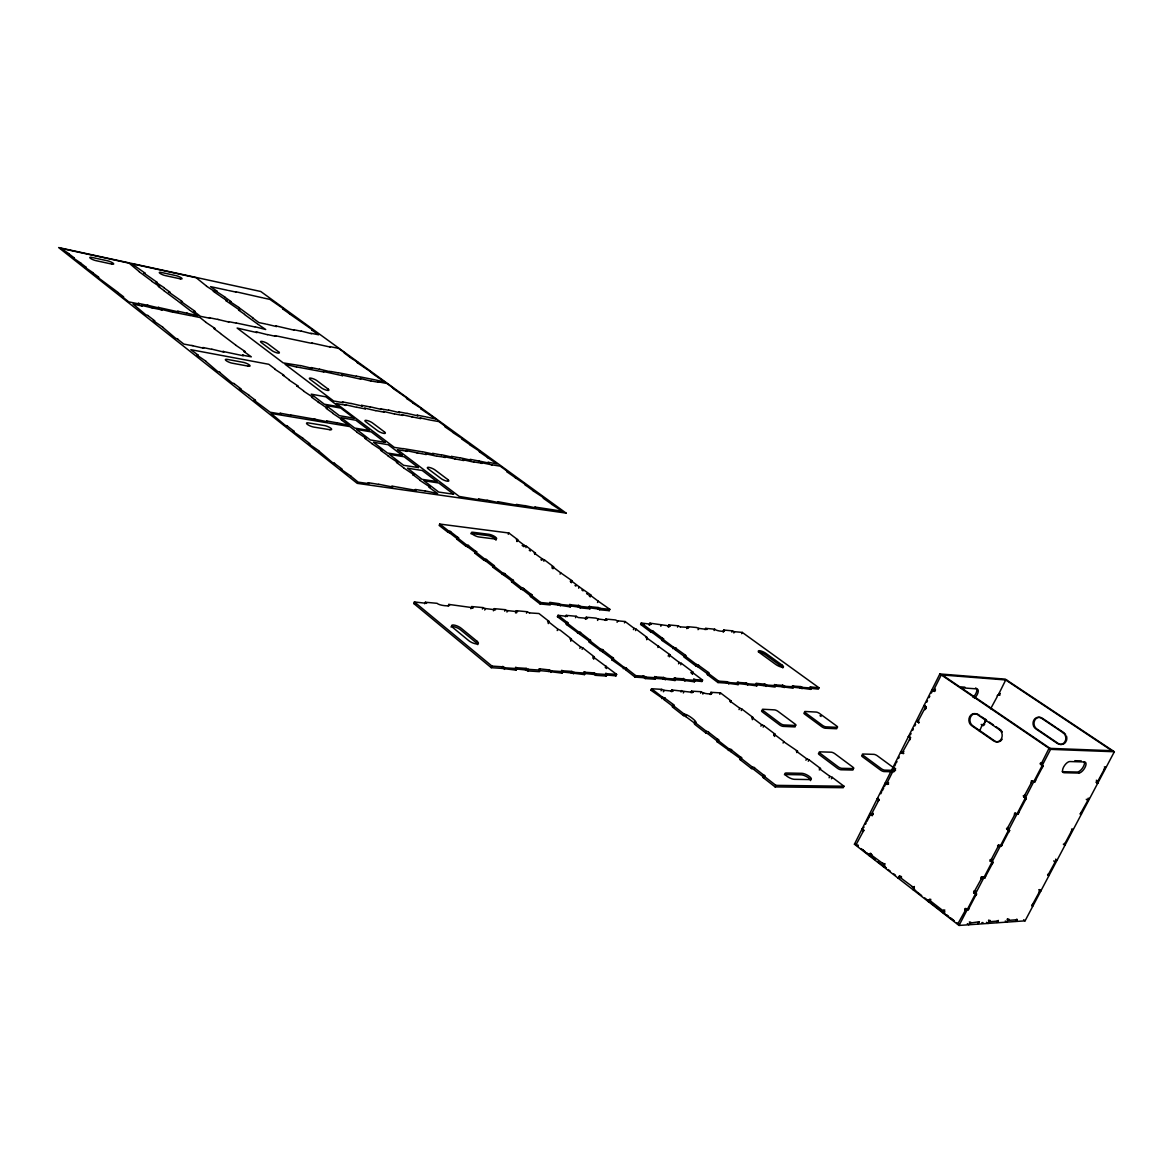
<?xml version="1.0" encoding="UTF-8"?>
<svg xmlns="http://www.w3.org/2000/svg" width="1173" height="1173" viewBox="0 0 1173 1173"><rect width="100%" height="100%" fill="white"/><g stroke="black" fill="none" stroke-linecap="round" stroke-linejoin="round"><path stroke-width="1.5" d="M991.684 861.569L990.379 861.202L998.839 845.103M1032.87 905.571L1031.815 905.541L1032.958 904.104M988.634 920.16L990.085 921.128L988.824 921.817M1007.343 919.031L1008.809 919.852L1007.563 920.526M934.602 691.527L934.207 690.692M930.6 901.084L929.822 899.148M439.743 524.052L439.142 525.416L447.91 532.234C450.755 534.184 452.221 530.797 448.511 530.87L439.743 524.052L508.847 532.997L517.63 539.639L516.663 540.914M501.912 668.39L516.12 670.15L516.824 668.581L505.064 667.818L502.689 666.367L501.912 668.39L491.252 667.686L413.746 603.494L414.406 601.954L426.576 603.347L425.359 602.233L424.685 603.758M447.91 532.234L448.511 530.87M457.455 537.102L458.702 537.864L457.353 537.747L456.766 539.125C460.212 539.697 455.461 538.48 457.455 537.102L450.608 531.78M456.766 539.125L465.681 546.075L466.282 544.683L468.482 545.284L467.792 546.999L475.622 552.718M448.174 605.928L448.834 604.418L473.012 607.731M474.757 552.41L475.373 551.017L476.663 551.706M475.3 551.691L484.376 558.759C488.173 558.744 486.619 562.219 483.775 560.151L474.684 553.069L475.3 551.691L476.619 551.809M483.775 560.151L484.376 558.759M470.886 608.758L471.81 606.558L483.041 607.599L485.505 608.699L484.684 610.033M492.939 567.277C494.126 567.761 495.373 564.418 493.554 565.885L492.939 567.277L512.88 581.764M508.261 534.316L508.847 532.997M482.396 609.08L483.041 607.599M502.191 574.477L502.806 573.084L504.478 573.362L505.226 573.949L504.346 575.415M517.014 541.589L517.616 540.254L524.463 545.445L523.876 546.765M493.422 610.825L494.317 608.655L505.314 609.681L507.777 610.957M525.915 547.659L526.501 546.325L535.445 553.084L534.844 554.418M511.619 581.046L512.176 579.623L513.51 580.356M512.146 580.342L521.56 587.658C525.372 587.688 523.759 591.163 520.929 589.081L511.516 581.749L512.146 580.342L513.466 580.43M504.669 611.148L505.314 609.681M506.941 612.071L507.601 610.605L517.557 611.69L516.355 610.708L515.49 612.863M520.929 589.081L521.56 587.658M491.252 667.686L491.956 666.103L502.616 666.807M535.445 553.084L534.17 553.026L542.41 559.008L541.809 560.342L540.929 559.682M543.861 561.237L544.463 559.902L553.553 566.779L551.926 567.996M523.114 590.019L530.46 595.737C529.815 592.453 534.609 596.163 531.076 595.063L530.445 596.471L540.035 603.934L550.21 604.931L550.841 603.523L549.77 602.365L558.729 603.611L558.099 605.019L549.741 603.919M873.255 814.546L871.92 814.736M526.486 613.171L527.132 611.72L529.551 612.995M504.361 669.387L505.064 667.818M552.967 568.788L553.568 567.439L560.665 572.805L560.049 574.154M540.035 603.934L540.68 602.511L550.841 603.523M516.34 669.328L517.044 667.774L526.178 668.375L525.475 669.93L515.548 668.903M550.372 604.271L551.017 602.849M548.304 622.819L548.964 621.367L538.95 613.523L529.595 612.907M548.304 623.596L548.964 622.145L557.864 629.124L557.204 630.575M525.475 669.93L527.909 670.912L528.598 669.358L540.093 670.12L539.052 668.786L549.228 669.9L548.524 671.44L538.979 670.501M560.283 605.913L560.914 604.506L570.884 605.488L570.254 606.881L558.099 605.019M570.606 581.969L571.999 580.708L560.665 572.805M571.412 582.746L572.013 581.383L579.242 586.852L578.626 588.201M567.116 623.919L557.439 616.734L558.084 615.297L567.409 616.441L566.163 615.356L565.518 616.778M527.909 670.912L539.404 671.674L540.298 669.314M570.401 606.221L571.031 604.828L578.612 605.576L577.981 606.969L569.535 605.796M566.368 623.669C565.679 620.458 570.533 623.948 567.028 623.01L566.383 624.447L589.52 641.338M575.518 617.702L576.163 616.28L578.201 617.541L587.424 618.362M550.929 672.422L551.633 670.883L562.864 671.63L562.175 673.155L548.524 671.44M580.136 607.849L580.767 606.456L590.562 607.409L589.916 608.802L580.136 607.849L577.864 606.602M589.491 596.177L590.752 594.887L579.242 586.852M590.18 596.954L590.796 595.591L598.142 601.133L597.526 602.511M570.723 640.399L571.398 638.948L560.108 630.106L557.6 629.271M570.752 641.206L571.412 639.754L580.518 646.88L579.843 648.346M577.468 633.068L578.128 631.631L579.814 631.895L580.606 632.511L579.697 634.05M589.99 608.098L590.679 606.764L598.113 607.497L597.482 608.875L589.491 607.834M585.694 618.728L586.207 617.218L596.016 618.127L598.347 619.183L597.541 620.429M585.43 619.315L586.075 617.892M562.351 672.349L563.04 670.824L571.779 671.396L571.09 672.921L561.237 671.836M599.623 609.755L600.253 608.362L609.843 609.315L609.227 610.678L599.623 609.755L597.321 608.523M582.116 649.343L582.79 647.877L594.315 656.895L592.937 658.317M573.45 673.889L574.154 672.364L585.151 673.097L584.462 674.607L571.09 672.921M588.758 641.088C588.186 637.789 592.966 641.499 589.462 640.443L588.802 641.895L612.907 659.475M605.224 620.444L605.869 619.051L615.488 619.945L617.834 621.03L617.042 622.262M584.609 673.815L585.298 672.305L593.846 672.862L593.157 674.372L583.597 673.331M593.685 659.211L594.359 657.73L616.631 674.372L615.942 675.868L605.796 674.9M600.121 650.707L600.796 649.255L602.482 649.505L603.303 650.135L602.379 651.689M595.503 675.325L596.192 673.815L606.969 674.534L606.28 676.029L595.503 675.325L592.995 673.962M944.368 911.773C944.397 909.119 941.714 910.849 944.866 910.087M624.476 622.907L625.106 621.529L634.021 628.259L633.391 629.652M605.957 666.015L605.283 667.496L606.602 668.537M611.632 658.889C611.06 655.56 615.884 659.285 612.379 658.258L611.705 659.725L625.796 669.607M606.397 675.237L607.086 673.742L616.631 674.372M635.531 630.59L636.177 629.197L647.247 637.569L646.587 638.962M641.264 623.024L651.25 630.531C654.974 630.458 653.302 633.875 650.619 631.91L640.619 624.403L641.264 623.024L651.088 624.271M623.274 668.727L623.948 667.261L626.47 668.141M643.405 675.883L642.965 677.642L635.062 677.114L625.546 669.724L626.441 668.214M649.197 625.18L649.901 623.156L670.076 626.03M646.704 639.725L647.349 638.332L669.856 654.651L668.082 655.971M650.619 631.91L651.25 630.531M635.062 677.114L635.751 675.648L643.654 676.176M660.824 626.265L661.455 624.901M657.906 647.511L658.566 646.118M652.745 632.834L661.616 639.505L662.261 638.127L663.61 638.86M675.34 649.534L661.733 640.267L662.378 638.889L663.551 638.962M680.413 626.998L678.155 625.796L668.874 624.93L668.243 626.279L669.138 626.939M668.243 626.983L668.874 625.62M645.253 678.566L645.942 677.1L655.912 677.759L655.223 679.226L645.253 678.566L642.819 677.217M677.525 627.13L678.155 625.796M655.296 678.449L655.971 676.982L663.669 677.495L662.994 678.947L655.179 678.361M664.197 699.489L650.898 690.223L651.587 688.742L661.733 689.357L664.241 690.516L663.332 691.762M669.328 656.851L669.988 655.443L679.211 662.422L678.551 663.83M672.965 648.713L673.625 647.32L675.985 648.141M675.824 648.273L686.132 655.707L684.314 657.247L685.531 657.276L675.12 649.651L675.941 648.258M687.114 628.185L687.481 626.661L696.601 627.511L698.859 628.537L698.023 629.681M686.835 628.655C686.41 626.235 690.765 628.992 687.481 626.661M665.252 679.871L665.927 678.419L675.707 679.064L675.018 680.516L662.994 678.947M661.044 690.824L661.733 689.357M661.631 698.58L662.334 697.099L664.9 697.994M664.651 698.111L674.358 705.222L672.481 707.026L673.757 707.055L663.962 699.607L664.871 698.067M684.182 656.455L684.827 655.062M680.751 664.783L681.41 663.375L692.935 672.085L691.498 673.449M683.287 678.8L675.751 678.302L675.062 679.739L682.613 680.237L683.258 678.39L685.516 679.71L695.105 680.34L694.431 681.777L682.613 680.237M671.22 691.527L671.762 689.959L692.891 692.393M705.134 629.681L705.75 628.361L714.694 629.197C716.82 631.455 727.817 632.115 723.682 630.033L723.448 631.617M672.349 706.117L673.053 704.636M684.841 681.146L685.516 679.71M681.014 692.011L681.704 690.56M684.314 657.247L695.78 665.868L696.439 664.475L698.58 665.018L697.964 666.821L708.58 674.592L707.363 674.578L709.181 673.009L698.712 665.428M683.287 692.95L683.976 691.484M692.422 674.328L693.096 672.906L702.568 680.076L701.894 681.498L693.947 680.721M714.078 630.517L714.694 629.197M694.445 681.014L695.12 679.592L702.568 680.076M710.383 693.859L710.926 692.319C715.398 694.636 703.521 694.284 701.278 691.733L691.542 691.146L690.853 692.598L692.114 692.671M672.481 707.026L683.434 715.559L684.152 714.049C688.419 714.342 699.02 723.198 695.208 722.656L694.504 724.166L705.677 732.861C708.727 734.987 710.515 731.278 706.395 731.351L695.208 722.656M723.067 631.998L723.741 630.722M694.944 723.389L685.78 716.571L686.498 715.075M707.304 673.786L707.862 672.364M700.604 693.184L701.278 691.733M731.849 632.159L732.465 630.854L734.709 631.924M702.847 694.108L703.521 692.656M733.858 632.98L734.474 631.675L742.274 632.408L819.003 687.803L818.343 689.138L809.898 688.258M694.328 723.228L695.046 721.732M710.237 694.533L710.985 693.14M717.979 682.554L718.653 681.146L727.172 681.718L726.512 683.111L717.979 682.554L707.363 674.578M741.644 633.699L742.274 632.408M719.782 694.328L720.471 692.891L731.16 700.985L730.486 702.407M728.682 684.006L729.357 682.598L738.77 683.229L738.11 684.621L726.512 683.111M705.677 732.861L706.395 731.351M738.081 683.874L738.741 682.481L746.072 682.965L745.398 684.358L737.187 683.434M708.037 733.887L716.762 740.676C716.102 737.274 721.234 740.955 717.685 740.119L716.952 741.644L740.764 758.916M747.553 685.237L748.227 683.844L757.45 684.46L756.79 685.838L745.398 684.358M739.019 709.592L739.708 708.155L729.943 701.058M741.277 710.574L741.966 709.137L752.861 717.377L752.172 718.814M728.36 750.515L729.093 748.99L730.794 749.18L731.703 749.928L730.75 751.556M763.931 685.575L764.517 683.786L766.731 685.061L775.778 685.662L775.118 687.041L756.013 684.709M766.057 686.44L766.731 685.061M752.392 719.709L753.095 718.272L761.6 724.694L760.896 726.146M739.767 758.491C738.682 755.089 744.254 758.667 740.603 757.949L739.87 759.474L751.497 768.535C754.576 770.5 756.424 766.907 752.245 766.995L740.603 757.949M775.06 686.293L775.72 684.929L782.758 685.399L782.098 686.762L774.796 686.132M763.168 727.143L763.872 725.691L774.986 734.093L773.637 735.515M784.209 687.627L784.869 686.264L793.74 686.85L793.08 688.199L782.098 686.762M751.497 768.535L752.245 766.995M793.007 687.481L793.666 686.117L800.572 686.586L799.913 687.935L792.288 687.099M774.532 736.468L775.236 735.002L783.901 741.556L783.065 743.037M802.009 688.786L802.655 687.437L811.364 688.008L810.719 689.357L799.913 687.935M753.916 769.591L762.993 776.643C762.289 773.227 767.45 776.79 764.004 776.13L763.256 777.67L775.118 786.907L843.226 787.699L843.974 786.218L832.185 777.318L829.751 776.291L829.106 777.772M775.118 786.907L775.881 785.367L843.974 786.218M796.819 752.597L797.537 751.131L783.711 741.717M805.924 760.236L806.657 758.755L796.32 751.16L797.537 751.131M808.241 761.248L808.974 759.767L820.528 768.491L819.282 769.972M831.452 778.799L832.185 777.318M854.428 844.223L939.866 673.947L1005.29 679.123L1114.35 751.746L1025.07 920.849L959.03 925.438L854.428 844.223L855.704 844.193M864.09 827.082L862.067 828.974L863.797 830.66L862.551 831.745M865.454 824.355L866.202 822.874M866.935 821.408L868.841 817.625M869.149 816.995L869.897 815.514M880.806 793.784L881.553 792.303M882.287 790.822L883.782 787.845M884.53 786.365L885.278 784.884M894.764 765.969L895.512 764.488M896.26 762.993L897.008 761.497M898.518 758.506L899.266 757.01M910.321 734.972L911.084 733.462M912.594 730.456L913.356 728.946M914.867 725.926L915.614 724.43M926.773 702.202L927.535 700.692M929.06 697.656L929.822 696.132M931.347 693.096L932.11 691.571M870.952 813.842L869.662 813.842L871.084 814.912L879.134 799.502M903.884 751.556L901.934 753.271L910.688 737.538M925.864 706.439L917.579 722.128L916.743 721.116M893.65 771.937L895.585 770.104M924.881 709.724L926.142 708.345M868.87 855.44L870.161 853.358L872.169 854.912M884.677 866.29L883.357 866.686L883.973 863.709L885.058 863.709M901.553 877.697L899.515 876.128L898.166 878.181L899.471 877.99M898.21 878.225L900.292 876.466L899.427 875.645M899.955 876.73L901.494 876.51M979.47 731.395L981.801 725.852L983.59 725.486M981.171 724.445L983.56 725.281L985.657 719.284M990.628 708.785L997.094 696.879C996.009 694.68 1000.422 695.97 998.956 693.595L1005.716 679.973L1111.887 750.705M984.499 723.506L983.341 725.325M985.129 722.275L985.877 720.809M999.909 693.331L998.941 695.222L999.997 695.076M914.163 889.735L913.093 889.779L914.354 886.495M928.268 901.553L929.104 899.926C932.315 899.574 927.344 898.899 928.224 901.524L929.485 901.45M930.013 900.043L930.849 899.368M943.532 913.4L944.851 911.7M944.69 913.137L943.473 913.371M975.863 891.099L973.781 891.143L973.663 892.726L982.417 876.832M1008.677 832.141L1009.733 830.484L1006.859 829.267L1015.583 813.212M959.03 925.438L1050.583 749.371L1114.35 751.746M965.775 908.503C965.115 913.283 963.15 905.703 967.182 909.749L968.238 909.691L976.405 894.002L975.481 893.298M991.962 864.076L993.076 862.331L984.675 878.078L983.604 878.181C980.672 874.398 983.047 880.952 980.819 878.225C980.291 876.319 983.209 876.598 983.634 878.122M998.912 845.264C997.695 849.516 996.273 842.566 1000.144 846.363L1001.214 846.276L1009.484 830.396L1008.736 829.854M1018.912 812.478L1017.856 814.282L1026.346 798.183L1025.29 800.001M1031.184 782.684L1031.419 780.705L1034.703 781.922L1043.208 765.749L1042.167 767.582M978.253 922.389L979.411 921.743L969.675 923.122L968.781 924.764L967.329 923.635M998.032 921.025L988.854 921.817L987.974 923.43L986.537 922.315M1016.566 919.764L1007.622 920.438L1006.727 922.125L1005.29 921.025M1031.903 905.629L1040.055 890.674L1041.023 890.63L1039.571 889.559M1055.641 859.12L1057.078 860.234L1056.111 860.264L1047.87 875.337L1048.985 873.738M1081.418 812.303L1080.289 813.93L1089.043 798.241M1096.315 780.221L1097.825 781.233L1096.887 783.007L1105.479 767.083M969.631 923.136L970.921 922.389L969.323 921.934M997.153 921.245L998.355 920.424L997.006 922.491M1015.715 919.969L1016.903 919.163L1015.73 921.348M918.694 723.198C919.617 721.556 916.392 722.333 919.119 722.333M872.169 815.836L872.301 814.868L869.692 813.783M883.812 863.944L882.345 862.8M1024.586 795.353L1024.557 797.024M935.438 690.692L933.356 690.692L941.289 674.9L1006.683 680.047M1008.208 827.346L1008.164 829.443M888.577 784.033L886.465 783.447M991.815 859.237L990.921 860.322L991.757 861.495M1007.812 827.581L1006.507 828.651L1008.472 830.352M918.415 722.172L918.474 720.354M693.771 679.138L695.12 679.592M674.372 677.847L675.751 678.302M643.434 675.78L645.942 677.1M895.644 768.594L892.844 767.655M903.811 753.374L902.829 753.183M589.359 606.309L590.679 606.764M578.436 605.224L580.767 606.456M1039.908 889.882L1040.994 890.674L1039.542 890.952L1039.146 892.404M531.736 596.573L530.445 596.471M782.523 685.017L784.869 686.264M910.277 739.577C907.506 740.515 912.682 737.436 908.415 736.629L909.691 736.673M378.747 484.258L392.72 487.059L391.841 486.384M729.973 700.941L731.16 700.985M685.838 716.571L683.434 715.559M1001.302 846.32L1002.226 844.545M512.806 581.852L511.516 581.749M552.322 566.676L553.553 566.779M967.168 908.796L968.429 909.632L969.265 907.917M351.006 476.311L358.132 482.118L369.026 483.672L368.161 482.997M806.657 758.755L808.974 759.767M475.974 553.201L474.684 553.069M318.631 450.799L332.414 462.543L334.584 463.159M302.898 438.35L309.789 443.599M336.724 422.661L348.953 425.403L341.299 419.905M662.877 640.355L661.733 640.267M761.6 724.694L763.872 725.691M294.291 431.561L292.898 431.371L302.942 438.247M287.356 426.122L294.32 431.459M909.559 736.717L908.415 736.629M580.518 646.88L582.79 647.877M290.684 414.949L314.027 419.084M280.083 413.175L290.743 415.154M516.487 504.405L524.756 505.71M487.132 500.197L498.686 502.631L497.807 501.971M255.465 400.462L254.116 400.257L270.157 412.222L280.963 414.025L280.068 413.321M478.54 498.965L487.162 500.372M296.886 385.888L298.162 386.078L289.247 380.169M248.852 395.257L255.523 400.33M240.744 388.864L239.409 388.659L248.925 395.14M234.248 383.747L240.817 388.747M425.213 490.915L437.588 493.481L429.186 487.425M403.688 467.778L396.503 462.47M459.757 457.69L470.857 460.183L470.036 459.581M205.744 361.269L217.738 371.562L219.776 372.134M451.473 456.37L459.743 457.822M244.028 351.577L245.318 351.665L235.641 345.141M436.913 456.268L425.579 453.716L426.4 454.318M396.503 462.309L397.764 462.47L387.882 455.901M198.046 355.17L196.683 354.95L205.818 361.152M432.72 453.35L441.253 454.948M211.858 349.187L223.676 352.047L222.958 351.475M235.656 345.023L220.553 333.616M422.207 451.649L433.643 454.2L432.72 453.496M202.914 347.501L211.888 349.363M975.496 895.732L976.669 894.075L973.883 892.932C976.786 893.826 972.945 891.568 975.335 890.908M402.94 448.555L422.177 451.781M634.021 628.259L636.177 629.197M380.639 450.197L381.899 450.373L371.958 443.746M220.524 333.44L213.765 328.411M371.973 443.585L364.994 438.423M213.765 328.264L215.055 328.484L205.656 322.194M365.023 438.291L366.284 438.467L356.651 432.075M1065.143 843.138L1063.999 844.501L1065.216 844.809L1064.483 844.281M205.656 322.047L199.967 317.516L192.46 316.006M162.739 327.296L175.745 338.381L177.739 338.953M154.601 320.859L153.252 320.64L162.798 327.179M417.192 415.139L425.271 416.767M402.662 415.447L394.553 413.908M407.09 413.351L418.057 415.916L417.163 415.257M398.981 411.914L407.09 413.483M394.407 413.996L383.351 411.386L384.128 411.958M147.886 315.596L154.645 320.742M177.783 311.197L186.419 313.118M173.003 312.282L161.361 309.349L162.035 309.892M388.703 410.095L399.832 412.705L398.967 412.046M375.829 410.711L364.495 408.072L365.389 408.747M365.243 408.878L356.871 407.251M182.372 301.798L181.141 301.564L195.055 311.329M356.797 407.368L345.331 404.685L346.108 405.272M370.008 406.782L381.313 409.421L380.536 408.849M142.006 306.05L133.033 304.042L145.819 314.775L147.959 315.478M361.621 405.301L370.023 406.943M406.547 398.351L407.661 398.527L393.673 388.879M351.006 403.409L362.472 406.093L361.607 405.433M342.487 401.899L350.991 403.556M169.733 292.136L168.501 291.886L182.431 301.681M551.735 504.229L543.422 498.349M534.976 507.044L562.248 511.208L551.691 504.346M163.941 290.581L158.428 286.491M524.8 505.578L535.973 507.953L534.932 507.161M118.062 292.62L123.561 296.784M158.414 286.329L159.689 286.579L151.786 281.359M543.407 498.173L544.507 498.32L533.26 490.944M157.285 282.605L156.038 282.37L164.029 287.62M370.888 381.064L360.038 378.41L360.771 378.952M542.41 559.008L544.463 559.902M533.304 490.827L526.193 485.563M356.372 376.122L374.466 379.744M144.924 273.221L143.766 272.972L157.343 282.502M342.501 375.712L323.132 371.445L323.865 371.988M98.576 277.253L97.256 276.989L118.136 292.502M139.25 271.652L129.118 263.163L60.967 248.353L68.958 253.72M338.059 372.662L356.372 376.284M319.452 369.128L330.639 371.856L329.906 371.313M311.109 367.56L319.481 369.319M86.289 267.561L84.984 267.312L92.99 272.679M296.505 367.046L285.01 364.246L333.631 400.99L343.322 402.706L342.443 402.016M357.105 362.442L358.22 362.633L349.715 357.208M300.537 365.551L311.901 368.307L311.109 367.706M507.147 471.825L508.232 471.986L500.182 466.136L492.22 464.86M80.937 263.309L86.377 267.459M349.73 357.076L344.877 353.44M74.192 258.016L72.887 257.767L80.981 263.207M488.085 462.25L497.161 463.936L488.276 458.013M68.884 253.837L74.251 257.899M479.405 451.678L480.49 451.84L470.109 445.095M988.487 920.629L990.335 920.497M1007.211 919.353L1009.029 919.236M958.825 924.221L957.564 924.309L966.376 908.591M981.83 922.638L983.018 922.565M1016.419 920.262L1017.284 920.204M967.212 909.691L968.268 909.632M1032.079 905.776L1033.061 905.717M267.429 334.686L256.227 331.871L257.004 332.472M256.931 332.589L237.122 328.059L283.192 362.882L300.508 365.683M311.813 329.95L312.927 330.156L289.482 313.851M301.27 331.079L311.637 333.733L310.948 333.235M462.206 439.186L463.306 439.347L453.086 432.72M275.802 325.889L294.218 330.185L293.529 329.672M626.279 668.258L635.751 675.648M976.405 894.002L973.913 892.888M236.359 323.015L254.834 326.93M445.3 426.899L446.4 427.075L438.819 421.576L430.872 420.183M914.412 888.108L899.031 876.612M289.511 313.748L283.074 309.203M1048.163 874.706L1049.073 875.381L1047.914 875.41M238.618 309.98L239.791 310.215L225.89 300.655M283.089 309.086L284.189 309.291L269.907 299.394L263.236 297.957M238.823 307.561L253.045 317.971M884.97 865.058L869.677 853.841L870.821 853.445M990.379 861.202L992.901 862.272L991.947 861.642M1057.093 860.176C1054.527 859.179 1055.656 864.09 1053.75 860.879M991.83 862.36L992.871 862.331M225.934 300.537L227.107 300.772L219.864 295.889M231.037 301.784L229.908 301.549L238.896 307.458M739.708 708.155L741.966 709.137M868.826 855.41L869.897 855.381M224.659 297.033L231.125 301.666M213.442 291.227L214.615 291.461L206.551 286.256M217.02 291.344L215.876 291.124L224.747 296.93M858.299 845.205L855.762 845.264L863.929 830.059M206.551 286.109L196.184 277.737L131.669 263.72L145.071 273.118M731.483 750.031L740.383 756.952M1006.977 829.267L1008.179 829.326M1014.396 814.986L1014.63 813.006L1017.519 813.959M1080.524 814.018L1080.92 813.622M1016.83 814.297L1017.856 814.282M1081.447 814.062L1080.333 814.003M697.964 666.821L695.78 665.868M679.211 662.422L681.41 663.375M612.805 659.798L611.705 659.725M1023.956 797.083L1023.252 795.822L1024.63 795.309M878.474 798.432L877.375 798.49L878.738 799.502M886.245 783.153L885.058 783.183C887.917 786.922 887.067 781.189 888.606 782.714M1032.372 780.895L1023.706 797.083L1026.023 798.095M1096.168 782.45L1097.869 782.978L1096.212 781.863M763.256 777.67L764.195 777.684M1033.633 781.966L1035.202 781.717L1035.627 780.133M1096.887 783.007L1097.84 783.021M653.39 631.455L662.261 638.127M820.528 768.491L819.311 768.608L829.839 776.291M892.33 770.309L884.809 770.148A2.83 0.792 27.2 0 1 881.231 768.638L863.299 755.427A2.815 0.777 27.1 0 1 862.903 754.019L873.87 754.356A2.801 0.777 27.1 0 1 877.404 755.852L894.149 768.124M894.398 770.426C891.964 771.13 896.099 770.001 894.222 768.652L886.451 784.136L887.785 784.414M891.612 771.731L884.09 771.57A2.83 0.792 27.2 0 1 880.512 770.06L862.595 756.849A2.815 0.792 27.1 0 1 862.199 755.441L862.888 755.456M892.814 767.699L893.914 767.67M739.87 759.474L740.691 759.503M1042.518 762.875L1040.774 762.714L1040.055 763.799L1042.9 765.646M1040.818 764.649L1049.043 748.33L1112.84 750.735M1074.82 760.705L1081.257 760.896M901.626 752.318L900.556 752.274L903.313 753.667M901.509 752.26L900.585 752.23L901.964 753.227M716.952 741.644L718.287 741.541L716.879 740.691M985.584 876.334L984.836 878.093L983.575 877.257M774.986 734.093L773.755 734.166L775.236 735.002M523.745 588.611L531.09 594.33M752.861 717.377L751.644 717.392L753.095 718.272M762.934 710.706L762.215 710.677A2.786 0.792 26.3 0 0 762.435 712.011L779.576 724.87A2.801 0.806 26.5 0 0 783.153 726.38L794.707 726.893A2.786 0.792 26.5 0 0 794.737 725.794M805.162 712.92L804.473 712.876A2.727 0.748 26.5 0 0 804.751 714.181L821.818 726.761A2.757 0.762 26.7 0 0 825.308 728.242L836.334 728.726A2.742 0.748 26.7 0 0 836.452 727.788M983.414 723.682L984.734 724.166M868.475 854.281L867.023 853.138M925.658 708.199C923.239 708.829 927.403 707.686 925.497 706.351M710.926 692.319L720.471 692.891M925.145 705.442L924.075 705.428L925.468 706.41M664.021 690.296L673.126 691.205L671.762 689.959M650.898 690.223L652.203 690.296M671.073 691.425L672.349 691.498M710.237 693.756L711.468 693.83M468.408 545.606L475.373 551.017M467.792 546.999L465.681 546.075M524.463 545.445L526.501 546.325M764.591 684.196L756.101 683.302L757.45 684.46M819.003 687.803L810.044 686.85L811.364 688.008M598.142 601.133L609.843 609.315M692.935 672.085L691.703 672.07L693.096 672.906M998.883 693.536L999.983 693.742M935.482 689.225C934.104 687.833 934.764 693.478 931.949 689.724L933.092 689.812M931.934 689.768L933.151 689.973M1071.374 831.246L1072.723 829.15M961.112 686.909L964.91 687.187M594.315 656.895L592.952 656.983L594.359 657.73M669.856 654.651L668.61 654.622L669.871 655.428M571.398 638.948L570.019 639.006L571.412 639.754M647.247 637.569L645.986 637.569L647.349 638.332M1042.181 762.729L1041.184 764.268M566.383 624.447L567.204 624.52M762.993 776.643L764.253 777.186M548.964 621.367L547.586 621.426L548.847 622.13M471.282 608.157L472.572 608.171M585.562 618.626L586.779 618.743M650.458 624.637L649.387 624.623M686.865 627.995L688.008 628.098M723.067 631.353L724.166 631.441M413.746 603.494L416.4 603.728M557.439 616.734L559.36 616.91M640.619 624.403L641.704 624.491M642.775 624.593L643.845 624.696M425.359 602.233L437.074 603.318C439.582 605.913 452.954 606.837 448.834 604.418M516.355 610.708L527.132 611.72M566.163 615.356L576.163 616.28M723.682 630.033L732.465 630.854M485.343 608.552L495.519 609.813L494.317 608.655M598.186 619.021L607.101 620.165L605.869 619.051M617.628 620.825L625.106 621.529M687.51 627.35L680.472 626.895M698.653 628.361L706.996 629.432L705.75 628.361M590.752 594.887L589.491 594.858L590.796 595.591M571.999 580.708L570.738 580.62L572.013 581.383M661.616 639.505L662.965 640.238M517.63 539.639L516.384 539.521L517.498 540.24M530.46 595.737L531.809 596.471M429.259 487.132L430.3 487.279L420.066 480.475M341.71 469.171L340.581 468.995L351.079 476.223M412.852 474.61L413.908 474.772L403.659 467.924M525.269 484.889L526.208 485.036L516.252 478.335M309.643 443.878L308.528 443.702L318.704 450.681M391.973 486.106L415.916 490.387L415.051 489.713M368.293 482.704L378.732 484.405M406.034 451.062L397.354 449.67L459.215 496.443L479.552 499.889L478.511 499.082M417.837 452.954L426.254 454.567M444.259 457.177L437.06 456.15M455.667 459.01L463.775 460.564M474.097 461.957L481.194 463.1M478.173 460.886L470.197 459.347M492.997 566.588L485.901 561.075M341.343 419.611L342.384 419.787L332.985 413.556M456.854 538.48L450.007 533.158M326.373 408.189L327.414 408.365L319.027 402.588M381.606 409.04L388.718 410.257M311.637 396.958L312.678 397.134L303.543 391.108M345.009 405.081L336.358 403.556L394.348 447.397L402.926 448.716M412.793 417.001L420.711 418.629M427.896 413.732L435.989 419.084L426.283 416.943M415.183 489.434L425.169 491.032M420.799 408.571L421.723 408.732L412.911 403.116M282.854 374.993L283.881 375.184L274.995 369.319M413.658 475.3L412.823 474.933M392.882 388.292L393.805 388.468L386.943 383.498L378.043 381.811L378.791 382.354M330.962 371.504L338.059 372.809M191.756 345.58L183.809 344.07L177.622 339.202M224.116 351.695L243.339 355.756L242.62 355.199M243.749 355.419L251.315 356.841L244.043 351.607M322.795 371.797L296.593 366.929M377.765 382.149L370.947 380.946M377.383 377.046L385.111 382.163L375.477 379.935M370.639 372.149L371.562 372.325L363.938 367.281M553.451 567.424L552.292 566.779M344.114 352.882L345.053 353.073L338.528 348.337L329.672 346.563L330.361 347.076M191.961 345.39L192.856 345.742M326.812 420.96L336.71 422.779M314.203 418.849L315.141 419.245M153.194 308.103L160.892 309.657M173.047 312.135L191.331 315.786M311.402 343.293L275.025 335.639L275.714 336.152M329.349 346.871L311.739 342.985L312.429 343.498M497.924 501.707L517.498 505.314L516.501 504.581M1104.189 769.165L1105.127 767.391L1104.35 766.937M123.473 297.033L122.373 296.813L128.781 301.872L138.883 303.91L138.209 303.382M190.349 310.64L197.87 315.816L187.548 313.338M194.997 311.578L193.956 311.373L200.451 316.329L209.982 318.264L209.307 317.736M258.177 324.422L265.699 329.51L255.142 326.798M139.382 303.616L147.065 305.171M159.337 307.649L178.516 311.901L177.783 311.329M210.407 317.956L217.665 319.423M229.248 321.769L236.33 323.162M265.934 324.041L258.91 322.604L253.031 318.235M294.555 329.892L301.285 331.241M311.959 333.44L318.66 334.804L311.842 330.112M177.534 300.816L189.615 310.083M417.647 453.189L416.811 452.822M406.987 451.473L406.137 451.136M228.398 290.464L235.216 291.93M242.811 355.008L243.661 355.36M223.178 351.299L224.028 351.636M318.88 402.559L318.191 402.266M345.83 405.462L345.097 405.14M158.414 307.253L159.205 307.561M147.314 305.009L148.135 305.332M138.458 303.221L139.279 303.543M161.771 310.039L160.994 309.731M152.857 308.25L152.153 307.956M283.514 375.58L282.781 375.257M478.335 460.666L479.156 461.018M481.986 463.467L481.326 463.174M441.415 454.713L452.411 457.221L451.488 456.517M473.907 462.177L463.115 459.728L463.936 460.329M455.476 459.229L454.728 458.922M445.124 457.573L444.362 457.25M383.908 412.148L375.859 410.594M217.899 319.276L218.633 319.569M209.542 317.575L210.275 317.883M186.668 312.956L187.416 313.264M380.726 408.659L381.504 408.981M412.529 417.177L411.899 416.914M516.105 478.305L515.416 478.012M525.988 485.505L525.299 485.197M492.044 465.08L491.267 464.743M488.071 457.969L487.411 457.675M275.45 336.299L267.503 334.569M360.551 379.114L341.739 374.964L342.575 375.595M914.383 889.721L915.585 890.366M885.058 866.803L886.319 868.108M871.172 814.956C872.888 815.675 871.539 811.54 873.299 813.578M244.512 314.511L257.43 323.88M420.843 408.864L427.075 413.131M775.72 684.929L774.429 684.519L775.778 685.662M311.607 397.251L318.191 401.943M991.288 859.457L990.012 859.765L990.349 861.261M139.294 271.828L151.757 281.065M169.792 292.018L163.985 287.869M607.086 673.742L605.635 673.287L606.969 674.534M326.329 408.483L333.029 413.263M341.827 468.877L334.452 463.438M585.298 672.305L583.831 671.836L585.151 673.097M217.093 291.241L210.539 286.637L227.357 290.244M238.618 310.141L244.497 314.232M1055.803 727.275L1042.269 718.184A6.246 5.513 86 0 0 1034.733 720.31A6.246 5.513 86 0 0 1036.741 728.888L1058.383 743.55A6.32 5.601 84.4 0 0 1062.078 744.415M1057.166 728.184L1063.999 732.773A6.32 5.601 84.4 0 1 1064.424 733.081M998.736 695.149L997.593 694.973M877.888 801.188L879.149 800.089L877.404 798.432M942.33 674.988L1050.07 748.359M939.866 673.947L1050.583 749.371M793.666 686.117L792.391 685.706L793.74 686.85M98.649 277.136L92.872 272.913M979.719 715.501L978.355 714.562A6.495 5.616 87.7 0 0 970.687 716.791A6.495 5.616 87.7 0 0 972.681 725.706L994.66 740.925A6.569 5.704 86.3 0 0 1000.085 741.248M981.097 716.439L986.581 720.207M989.338 722.099L993.472 724.943M996.244 726.849L1000.408 729.709A6.569 5.704 86.3 0 1 1001.258 730.427M1088.089 798.241L1087.738 800.323L1086.257 799.297M738.741 682.481L737.421 682.056L738.77 683.229M1071.579 829.032L1072.313 829.56L1064.248 844.824L1063.339 844.179M571.031 604.828L569.682 604.388L570.884 605.488M655.971 676.982L654.578 676.542L655.912 677.759M809.898 688.771L810.719 689.357M363.161 366.724L357.105 362.589M371.43 372.721L376.592 376.474M412.925 402.852L406.547 398.483M453.027 432.412L445.256 427.031M470.065 444.787L462.191 439.332M487.381 457.367L479.361 451.81M515.343 477.675L507.117 471.971M802.655 687.437L800.572 686.586M262.239 297.737L235.597 291.681L236.242 292.15M429.861 420.007L420.139 417.867L420.916 418.424M491.194 464.699L481.399 462.661L482.235 463.262M1047.592 874.369L1049.043 875.425M479.214 461.048L488.994 463.1L488.071 462.411M999.909 845.322L1001.214 846.276M820.015 715.691L821.085 716.468M411.767 416.826L401.899 414.656L402.808 415.345M563.04 670.824L561.559 670.355L562.864 671.63M275.802 326.021L276.535 326.578L266.975 324.261M1038.75 889.794L1040.026 890.732M454.611 458.834L444.508 456.737L445.329 457.353M755.969 685.237L756.79 685.838M668.874 624.93L670.12 625.927M748.227 683.844L746.072 682.965M219.16 295.361L213.413 291.359M737.289 684.006L738.11 684.621M649.901 623.156L651.147 624.168M729.357 682.598L727.172 681.718M416.752 452.778L406.327 450.623L407.148 451.238M517.044 667.774L515.519 667.29L516.824 668.581M662.378 638.889L673.625 647.32M684.973 655.854L696.439 664.475M708.037 673.17L718.653 681.146M287.429 426.019L285.142 425.242L271.051 413.439L349.906 426.591L356.709 431.781M1023.633 919.764L1025.07 920.849M228.163 321.549L228.838 322.062L218.764 319.657M529.258 550.196L530.372 551.031M570.225 581.178L571.383 582.057M581.881 590.004L583.069 590.899M586.588 593.567L587.776 594.462M588.949 595.356L590.136 596.251M608.025 609.769L609.227 610.678M690.824 672.408L692.275 673.507M522.146 545.474L523.011 546.119M575.005 585.474L575.914 586.148M700.706 680.604L701.894 681.498M600.253 608.362L598.113 607.497M695.105 680.34L693.756 679.226M693.331 680.941L694.431 681.777M590.562 607.409L589.345 606.426M589.169 608.23L589.916 608.802M275.039 369.04L268.808 364.29L190.832 349.686L198.09 355.067M283.661 375.609L289.203 379.847M303.587 390.814L296.886 386.02M387.911 455.593L380.609 450.329M413.776 475.314L420.154 480.182M675.707 679.064L674.372 677.979M691.542 691.146L692.92 692.319M674.064 679.768L675.018 680.516M176.815 300.259L163.927 290.699M986.933 922.594L988.018 923.43M586.207 617.218L587.453 618.259M665.927 678.419L663.566 677.422M570.254 606.881L569.022 605.825M979.074 922.33L977.857 923.679M326.637 421.195L327.428 421.796L315.2 419.274M560.914 604.506L558.729 603.611M654.402 678.581L655.223 679.226M929.104 899.926L944.324 911.744M856.833 845.234L858.284 846.363M861.187 848.622L864.985 851.554M888.152 869.545L890.351 871.246M893.679 873.826L895.527 875.263M916.04 891.187L917.931 892.653M918.664 893.225L921.699 895.585M924.749 897.946L927.388 899.984M946.332 914.691L948.077 916.054M950.775 918.151L953.913 920.585M956.86 922.872L958.62 924.236M875.278 859.765L863.9 850.924A3.196 0.997 27.9 0 1 862.888 849.824M877.829 861.744L884.207 866.686A3.226 1.012 28.1 0 0 884.897 867.17M934.192 905.497L931.523 903.43A3.314 1.041 28.7 0 1 930.79 901.509M935.526 906.524L944.91 913.811M946.244 914.852L948.942 916.934M950.291 917.99L953.004 920.087M486.516 559.682L493.613 565.195M504.962 574.022L512.176 579.623M558.084 615.297L567.014 622.233M580.356 632.599L589.418 639.652M603.054 650.238L612.306 657.437M708.756 732.377L717.495 739.166M754.664 768.051L763.74 775.104M457.353 537.747L466.282 544.683M493.554 565.885L502.806 573.084M531.076 595.063L540.68 602.511M567.028 623.01L578.128 631.631M589.462 640.443L600.796 649.255M612.379 658.258L623.948 667.261M651.587 688.742L662.334 697.099M673.185 705.53L684.152 714.049M717.685 740.119L729.093 748.99M764.004 776.13L775.881 785.367M158.179 307.414L158.854 307.942L148.238 305.405M152.021 307.869L141.405 305.332L142.153 305.933M202.914 347.648L203.691 348.264L192.929 345.8M614.608 674.812L615.942 675.868M606.28 676.029L605.077 675.076M219.644 372.398L232.093 382.882L234.321 383.615M596.192 673.815L593.802 672.818M515.709 612.174L516.604 612.878M583.494 673.83L584.462 674.607M574.154 672.364L571.779 671.396M561.339 672.481L562.175 673.155M471.81 606.558L473.042 607.658M551.633 670.883L549.228 669.9M528.598 669.358L526.178 668.375M516.12 670.15L514.918 669.153M414.406 601.954L491.956 666.103M886.333 867.917A3.226 1.012 28.1 0 1 885.454 867.492M954.294 920.937A3.358 1.056 29 0 1 953.224 920.248M1062.195 771.658A6.525 2.889 -55.1 0 0 1062.474 771.687L1077.269 772.039A6.466 2.83 -55.1 0 0 1082.444 768.154A6.466 2.83 -55.1 0 0 1084.38 761.907M974.382 698.199A6.202 2.976 -55.2 0 0 978.062 692.407A6.202 2.976 -55.2 0 0 976.669 688.888L961.567 687.789A6.261 3.035 -55.2 0 0 960.526 687.935M975.569 687.979A6.202 2.991 -55.2 0 1 976.61 691.689A6.202 2.991 -55.2 0 1 972.989 697.246M1065.231 733.873A6.32 5.601 84.4 0 1 1065.597 734.357M1066.448 736.043A6.32 5.601 84.4 0 1 1066.301 740.955M1065.788 741.923A6.32 5.601 84.4 0 1 1062.65 744.298M1002.021 731.351A6.569 5.704 86.3 0 1 1002.358 731.893M1002.197 739.225A6.569 5.704 86.3 0 1 1001.859 739.694M1001.068 740.559A6.569 5.704 86.3 0 1 1000.598 740.925M852.463 768.843A2.874 0.821 27.1 0 1 852.522 770.031L841.056 769.781A2.889 0.836 27.1 0 1 837.39 768.227L819.399 754.738A2.859 0.821 26.9 0 1 819.062 753.286M784.4 774.723A5.997 1.818 26.9 0 1 785.411 774.532L801.159 774.81A5.953 1.789 27 0 1 807.405 777.113A5.953 1.789 27 0 1 810.587 780.602M495.9 540.21A5.073 1.364 23.8 0 0 493.892 537.747A5.073 1.364 23.8 0 0 488.32 535.636L472.382 533.612A5.117 1.378 23.7 0 0 470.916 533.759M782.787 667.95A5.161 1.364 26 0 0 781.189 666.205L765.426 654.798A5.117 1.349 25.9 0 0 758.388 652.012M477.734 644.637A5.938 1.862 24 0 0 476.399 642.863L460.476 629.769A5.88 1.833 23.8 0 0 454.948 626.969A5.88 1.833 23.8 0 0 450.989 626.969M453.555 494.2L438.731 492.074L423.937 480.725L438.746 482.983L453.555 494.2M436.811 481.531L422.001 479.332L407.471 468.188L422.251 470.505L436.811 481.531M418.394 467.587L403.6 465.314L389.348 454.376L404.113 456.766L418.394 467.587M402.251 455.359L387.471 453.027L373.439 442.265L388.19 444.714L402.251 455.359M385.067 442.353L370.301 439.948L356.533 429.391L371.255 431.899L385.052 442.412M369.451 430.535L354.715 428.072L341.152 417.676L355.859 420.242L369.451 430.535M354.129 418.204L339.422 415.682L326.094 405.477L340.771 408.087L354.114 418.248M339.026 406.767L324.334 404.201L311.226 394.157L325.874 396.826L339.026 406.767M912.447 886.905L913.694 886.759L912.447 886.905M810.103 779.576L794.385 779.327A5.997 1.818 26.9 0 1 786.746 776.101A5.997 1.818 26.9 0 1 786.159 773.007L801.892 773.315A5.953 1.774 27 0 1 809.458 776.511A5.953 1.774 27 0 1 810.103 779.576M1078.779 773.066L1063.999 772.728A6.525 2.874 -55.1 0 1 1063.603 767.054A6.525 2.874 -55.1 0 1 1069.864 761.541L1084.6 761.981A6.466 2.83 -55.1 0 1 1084.937 767.611A6.466 2.83 -55.1 0 1 1078.779 773.066M853.24 768.579L841.789 768.315A2.889 0.836 27 0 1 838.123 766.775L820.103 753.271A2.859 0.821 26.9 0 1 819.78 751.849L831.261 752.201A2.845 0.806 26.9 0 1 834.868 753.726L852.844 767.113A2.874 0.821 27.1 0 1 853.24 768.579M795.397 725.471L783.857 724.943A2.801 0.792 26.4 0 1 780.28 723.433L763.124 710.574A2.786 0.792 26.3 0 1 762.905 709.254L774.459 709.87A2.771 0.777 26.3 0 1 777.992 711.351L795.118 724.108A2.786 0.792 26.5 0 1 795.397 725.471M837.023 727.348L825.997 726.849A2.757 0.762 26.6 0 1 822.508 725.369L805.44 712.788A2.727 0.748 26.5 0 1 805.147 711.483L816.188 712.07A2.713 0.748 26.5 0 1 819.634 713.536L836.672 726.014A2.742 0.748 26.7 0 1 837.023 727.348M495.079 539.008L479.127 536.999A5.117 1.378 23.7 0 1 472.47 534.184A5.117 1.378 23.7 0 1 472.968 532.263L488.921 534.302A5.073 1.364 23.8 0 1 495.505 537.102A5.073 1.364 23.8 0 1 495.079 539.008M566.134 513.114L357.222 483.349L58.65 247.562L260.758 291.491L566.134 513.114M329.892 429.714L313.675 427.06A4.839 1.232 22.3 0 1 307.37 424.377A4.839 1.232 22.3 0 1 308.323 422.896L324.54 425.579A4.809 1.217 22.4 0 1 330.786 428.233A4.809 1.217 22.4 0 1 329.892 429.714M248.192 366.137L232.151 363.175A4.648 1.114 21.8 0 1 226.125 360.61A4.648 1.114 21.8 0 1 227.269 359.378L243.31 362.354A4.619 1.1 21.9 0 1 249.292 364.906A4.619 1.1 21.9 0 1 248.192 366.137M111.714 264.057L95.966 260.655A4.369 0.953 21 0 1 90.35 258.265A4.369 0.953 21 0 1 91.773 257.4L107.52 260.802A4.34 0.938 21.1 0 1 113.092 263.177A4.34 0.938 21.1 0 1 111.714 264.057M180.261 278.822L165.349 275.611A4.223 0.909 21.4 0 1 159.895 273.28A4.223 0.909 21.4 0 1 161.112 272.4L176.009 275.626A4.193 0.894 21.5 0 1 181.419 277.928A4.193 0.894 21.5 0 1 180.261 278.822M1063.046 732.729L1041.316 718.125A6.261 5.528 86.1 0 0 1033.765 720.266A6.261 5.528 86.1 0 0 1035.774 728.844L1057.43 743.506A6.32 5.601 84.5 0 0 1065.113 741.395A6.32 5.601 84.5 0 0 1063.046 732.729M999.367 729.665L977.314 714.504A6.495 5.616 87.7 0 0 969.646 716.732A6.495 5.616 87.7 0 0 971.64 725.647L993.619 740.881A6.569 5.704 86.3 0 0 1001.434 738.682A6.569 5.704 86.3 0 0 999.367 729.665M781.834 664.886L766.057 653.478A5.117 1.334 25.9 0 0 759.518 650.692A5.117 1.334 25.9 0 0 759.928 652.965L775.705 664.417A5.161 1.349 26 0 0 782.303 667.217A5.161 1.349 26 0 0 781.834 664.886M278.617 351.871L267.972 343.865A4.384 0.997 22 0 0 262.283 341.446A4.384 0.997 22 0 0 261.286 342.56L271.931 350.58A4.413 1.012 22.1 0 0 277.649 353.014A4.413 1.012 22.1 0 0 278.617 351.871M328.132 389.084L316.901 380.639A4.501 1.056 22.3 0 0 311.05 378.161A4.501 1.056 22.3 0 0 310.171 379.407L321.402 387.867A4.516 1.07 22.4 0 0 327.282 390.36A4.516 1.07 22.4 0 0 328.132 389.084M384.465 431.928L372.545 422.969A4.619 1.129 22.7 0 0 366.533 420.403A4.619 1.129 22.7 0 0 365.785 421.811L377.691 430.799A4.648 1.144 22.8 0 0 383.747 433.38A4.648 1.144 22.8 0 0 384.465 431.928M447.807 479.566L435.095 470.006A4.765 1.202 23.2 0 0 428.893 467.367A4.765 1.202 23.2 0 0 428.306 468.951L441.019 478.54A4.795 1.217 23.3 0 0 447.265 481.194A4.795 1.217 23.3 0 0 447.807 479.566M477.088 641.308L461.15 628.229A5.894 1.833 23.8 0 0 453.496 625.004A5.894 1.833 23.8 0 0 452.851 627.54L468.789 640.678A5.938 1.862 24 0 0 476.517 643.933A5.938 1.862 24 0 0 477.088 641.308"/></g></svg>
